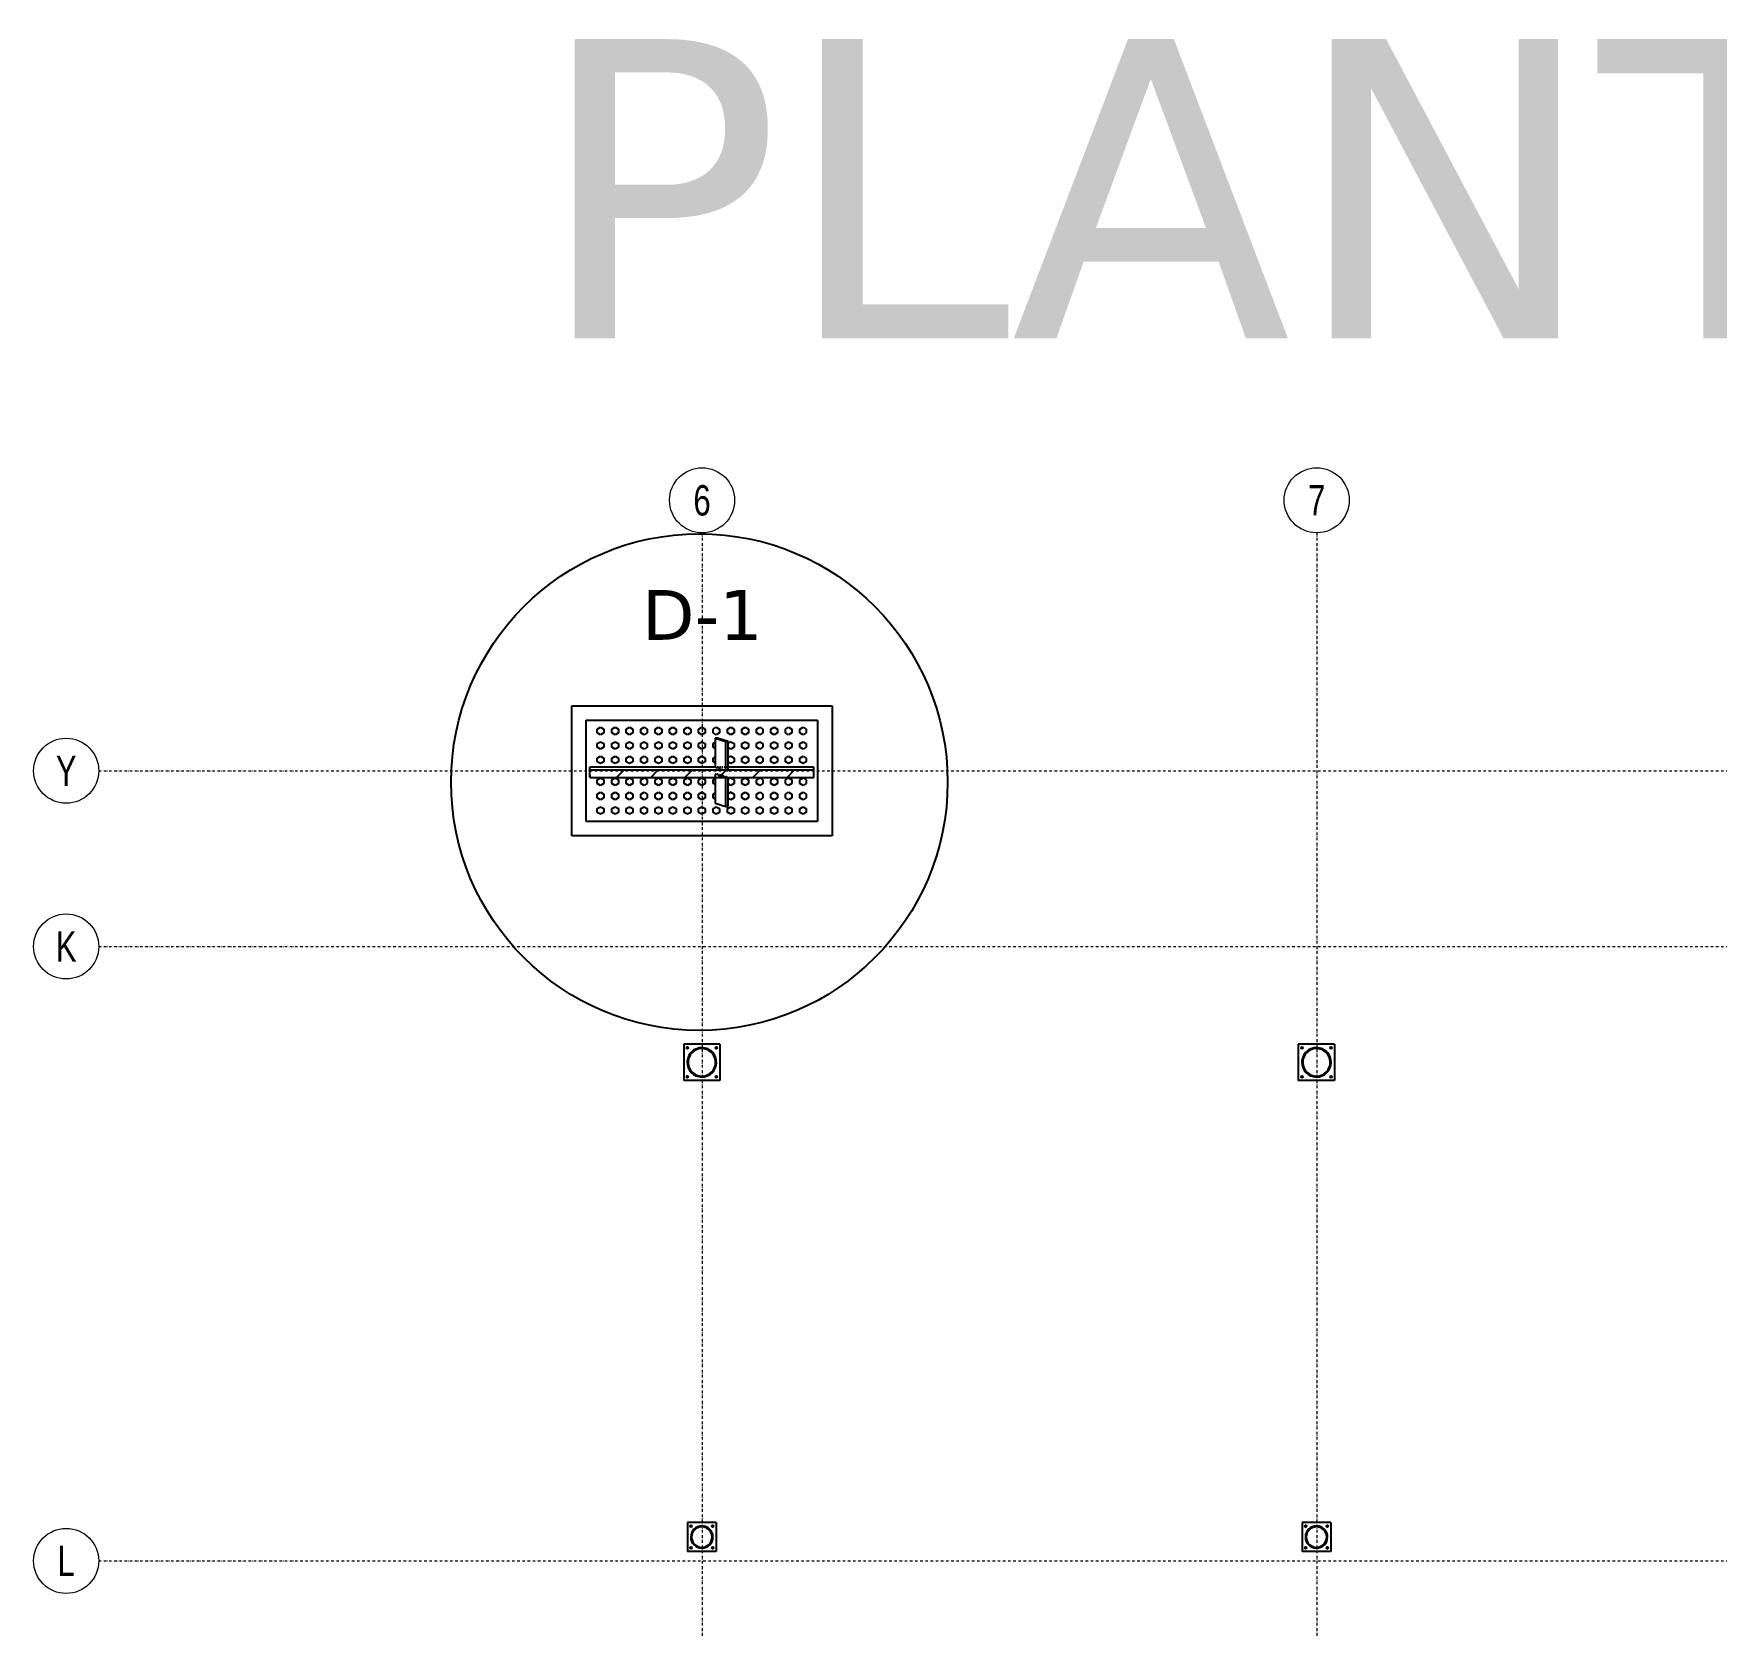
# Model space of a CAD drawing. Header units: millimetres. Extents: x 1541 to 289025, y -12015 to 47026.
# Drawn here: x 30322 to 32009, y -10374 to -8778 of the extents above; entities that cross this region are included whole.
import ezdxf
from ezdxf.enums import TextEntityAlignment as Align

# ---------------------------------------------------------------- set-up
doc = ezdxf.new("R2010")
doc.units = ezdxf.units.MM
doc.header["$LTSCALE"] = 0.1
for name, pattern in [('DASHDOTX2', [50.8, 25.4, -12.7, 0, -12.7]), ('DXK_LINE_DOT2', [3.9198, 1.9599, -1.9599]), ('Grid Line', [3.33375, 1.905, -0.47625, 0.47625, -0.47625])]:
    doc.linetypes.add(name, pattern=pattern)
doc.layers.get('0').update_dxf_attribs({"color": 255})
doc.layers.add('E_EJES', color=8, linetype='Continuous', lineweight=9)
doc.layers.add('E_EJES-1', color=8, linetype='Grid Line', lineweight=9)
doc.layers.add('ROTÚLOS', color=6, linetype='Continuous')
doc.layers.add('TEXTO GENRAL', color=3, linetype='Continuous')
doc.styles.add('Swis721 LtCn BT_1', font='swisscl.ttf', dxfattribs={"height": 0.42})
doc.styles.add('TEXTO GENERAL', font='verdana.ttf', dxfattribs={"height": 0.9})

# ---------------------------------------------------------------- blocks, each defined once
blk = doc.blocks.new('Grid - CNI_NOMBRE EJES-372759-_26_00m_LOC COLUMNAS Y MUROS PISO 7')
at = {"layer": 'E_EJES'}
blk.add_circle((0, 0), 0.003, dxfattribs=at)

msp = doc.modelspace()

# ---------------------------------------------------------------- hatches: boundary and pattern name
at = {"linetype": 'Continuous'}
h = msp.add_hatch(dxfattribs=at)
h.set_pattern_fill('', scale=7.611392, style=0, pattern_type=0)
h.set_pattern_definition([(45, (30879.836, -9516.22), (-17.088, 17.088), [])])
h.paths.add_polyline_path([(31104.6, -9516.2), (30879.8, -9516.2), (30879.8, -9518.3), (30880.3, -9523.5), (31104.6, -9523.5)])
h = msp.add_hatch(color=96, dxfattribs=at)
h.paths.add_polyline_path([(31006.9, -9809.1), (31006.7, -9806.5), (31006, -9804), (31004.9, -9801.7), (31003.5, -9799.6), (31001.7, -9797.8), (30999.6, -9796.3), (30997.2, -9795.2), (30994.7, -9794.6), (30992.2, -9794.3), (30989.6, -9794.6), (30987.2, -9795.2), (30984.8, -9796.3), (30982.7, -9797.8), (30980.9, -9799.6), (30979.5, -9801.7), (30978.4, -9804), (30977.7, -9806.5), (30977.5, -9809.1), (30977.7, -9811.6), (30978.4, -9814.1), (30979.5, -9816.4), (30980.9, -9818.5), (30982.7, -9820.3), (30984.8, -9821.8), (30987.2, -9822.9), (30989.6, -9823.5), (30992.2, -9823.8), (30994.7, -9823.5), (30997.2, -9822.9), (30999.6, -9821.8), (31001.7, -9820.3), (31003.5, -9818.5), (31004.9, -9816.4), (31006, -9814.1), (31006.7, -9811.6)])
h.paths.add_polyline_path([(31005.2, -9813.8), (31004.2, -9816), (31002.8, -9818), (31001.1, -9819.7), (30999.1, -9821), (30996.9, -9822.1), (30994.6, -9822.7), (30992.2, -9822.9), (30989.8, -9822.7), (30987.5, -9822.1), (30985.3, -9821), (30983.3, -9819.7), (30981.6, -9818), (30980.2, -9816), (30979.2, -9813.8), (30978.6, -9811.5), (30978.3, -9809.1), (30978.6, -9806.7), (30979.2, -9804.3), (30980.2, -9802.1), (30981.6, -9800.2), (30983.3, -9798.5), (30985.3, -9797.1), (30987.5, -9796), (30989.8, -9795.4), (30992.2, -9795.2), (30994.6, -9795.4), (30996.9, -9796), (30999.1, -9797.1), (31001.1, -9798.5), (31002.8, -9800.2), (31004.2, -9802.1), (31005.2, -9804.3), (31005.8, -9806.7), (31006, -9809.1), (31005.8, -9811.5)])
h = msp.add_hatch(color=96, dxfattribs=at)
h.paths.add_polyline_path([(31623.1, -9809.1), (31622.8, -9806.5), (31622.2, -9804), (31621.1, -9801.7), (31619.6, -9799.6), (31617.8, -9797.8), (31615.7, -9796.3), (31613.4, -9795.2), (31610.9, -9794.6), (31608.4, -9794.3), (31605.8, -9794.6), (31603.3, -9795.2), (31601, -9796.3), (31598.9, -9797.8), (31597.1, -9799.6), (31595.6, -9801.7), (31594.5, -9804), (31593.9, -9806.5), (31593.6, -9809.1), (31593.9, -9811.6), (31594.5, -9814.1), (31595.6, -9816.4), (31597.1, -9818.5), (31598.9, -9820.3), (31601, -9821.8), (31603.3, -9822.9), (31605.8, -9823.5), (31608.4, -9823.8), (31610.9, -9823.5), (31613.4, -9822.9), (31615.7, -9821.8), (31617.8, -9820.3), (31619.6, -9818.5), (31621.1, -9816.4), (31622.2, -9814.1), (31622.8, -9811.6)])
h.paths.add_polyline_path([(31621.4, -9813.8), (31620.3, -9816), (31619, -9818), (31617.3, -9819.7), (31615.3, -9821), (31613.1, -9822.1), (31610.8, -9822.7), (31608.4, -9822.9), (31606, -9822.7), (31603.6, -9822.1), (31601.4, -9821), (31599.5, -9819.7), (31597.7, -9818), (31596.4, -9816), (31595.3, -9813.8), (31594.7, -9811.5), (31594.5, -9809.1), (31594.7, -9806.7), (31595.3, -9804.3), (31596.4, -9802.1), (31597.7, -9800.2), (31599.5, -9798.5), (31601.4, -9797.1), (31603.6, -9796), (31606, -9795.4), (31608.4, -9795.2), (31610.8, -9795.4), (31613.1, -9796), (31615.3, -9797.1), (31617.3, -9798.5), (31619, -9800.2), (31620.3, -9802.1), (31621.4, -9804.3), (31622, -9806.7), (31622.2, -9809.1), (31622, -9811.5)])
h = msp.add_hatch(color=96, dxfattribs=at)
h.paths.add_polyline_path([(31003.2, -10285.1), (31003, -10282.9), (31002.4, -10280.9), (31001.4, -10279), (31000, -10277.3), (30998.3, -10275.9), (30996.4, -10274.9), (30994.4, -10274.3), (30992.2, -10274), (30990, -10274.3), (30988, -10274.9), (30986.1, -10275.9), (30984.4, -10277.3), (30983, -10279), (30982, -10280.9), (30981.4, -10282.9), (30981.1, -10285.1), (30981.4, -10287.3), (30982, -10289.3), (30983, -10291.2), (30984.4, -10292.9), (30986.1, -10294.3), (30988, -10295.3), (30990, -10295.9), (30992.2, -10296.2), (30994.4, -10295.9), (30996.4, -10295.3), (30998.3, -10294.3), (31000, -10292.9), (31001.4, -10291.2), (31002.4, -10289.3), (31003, -10287.3)])
h.paths.add_polyline_path([(31001.7, -10289.1), (31000.8, -10290.8), (30999.5, -10292.4), (30997.9, -10293.7), (30996.1, -10294.6), (30994.2, -10295.2), (30992.2, -10295.4), (30990.2, -10295.2), (30988.2, -10294.6), (30986.5, -10293.7), (30984.9, -10292.4), (30983.6, -10290.8), (30982.7, -10289.1), (30982.1, -10287.1), (30981.9, -10285.1), (30982.1, -10283.1), (30982.7, -10281.1), (30983.6, -10279.4), (30984.9, -10277.8), (30986.5, -10276.5), (30988.2, -10275.6), (30990.2, -10275), (30992.2, -10274.8), (30994.2, -10275), (30996.1, -10275.6), (30997.9, -10276.5), (30999.5, -10277.8), (31000.8, -10279.4), (31001.7, -10281.1), (31002.3, -10283.1), (31002.5, -10285.1), (31002.3, -10287.1)])
h = msp.add_hatch(color=96, dxfattribs=at)
h.paths.add_polyline_path([(31619.4, -10285.1), (31619.2, -10282.9), (31618.6, -10280.9), (31617.5, -10279), (31616.2, -10277.3), (31614.5, -10275.9), (31612.6, -10274.9), (31610.5, -10274.3), (31608.4, -10274), (31606.2, -10274.3), (31604.1, -10274.9), (31602.2, -10275.9), (31600.5, -10277.3), (31599.2, -10279), (31598.1, -10280.9), (31597.5, -10282.9), (31597.3, -10285.1), (31597.5, -10287.3), (31598.1, -10289.3), (31599.2, -10291.2), (31600.5, -10292.9), (31602.2, -10294.3), (31604.1, -10295.3), (31606.2, -10295.9), (31608.4, -10296.2), (31610.5, -10295.9), (31612.6, -10295.3), (31614.5, -10294.3), (31616.2, -10292.9), (31617.5, -10291.2), (31618.6, -10289.3), (31619.2, -10287.3)])
h.paths.add_polyline_path([(31617.9, -10289.1), (31616.9, -10290.8), (31615.7, -10292.4), (31614.1, -10293.7), (31612.3, -10294.6), (31610.4, -10295.2), (31608.4, -10295.4), (31606.3, -10295.2), (31604.4, -10294.6), (31602.6, -10293.7), (31601.1, -10292.4), (31599.8, -10290.8), (31598.8, -10289.1), (31598.2, -10287.1), (31598, -10285.1), (31598.2, -10283.1), (31598.8, -10281.1), (31599.8, -10279.4), (31601.1, -10277.8), (31602.6, -10276.5), (31604.4, -10275.6), (31606.3, -10275), (31608.4, -10274.8), (31610.4, -10275), (31612.3, -10275.6), (31614.1, -10276.5), (31615.7, -10277.8), (31616.9, -10279.4), (31617.9, -10281.1), (31618.5, -10283.1), (31618.7, -10285.1), (31618.5, -10287.1)])

# ---------------------------------------------------------------- linework, layer by layer
at = {"color": 2, "linetype": 'Continuous'}
for p, q in [((30861.7, -9582), (30861.7, -9451.5)), ((30861.7, -9451.5), (31122.7, -9451.5)), ((31122.7, -9451.5), (31122.7, -9582)), ((30876.2, -9567.5), (30876.2, -9466)), ((30876.2, -9466), (31108.2, -9466)), ((31108.2, -9466), (31108.2, -9567.5)), ((31005.6, -9484.1), (31005.5, -9513.1)), ((31007.8, -9484.1), (31005.6, -9484.1)), ((31005.6, -9484.1), (31016.3, -9487.3)), ((31018.7, -9487.3), (31007.8, -9484.1)), ((31016.3, -9516.4), (31016.3, -9487.3)), ((31016.3, -9487.3), (31018.7, -9487.3)), ((31018.7, -9516.4), (31018.7, -9487.3)), ((30879.8, -9516.2), (30879.8, -9513.1)), ((31005.5, -9513.1), (30879.8, -9513.1)), ((31104.6, -9513.1), (31018.7, -9513.1)), ((31104.6, -9516.2), (31104.6, -9513.1)), ((30879.8, -9518.3), (30879.8, -9516.2)), ((31104.6, -9516.2), (30879.8, -9516.2)), ((30879.8, -9523.5), (30879.8, -9518.3)), ((30880.3, -9523.5), (30879.8, -9518.3)), ((30880.3, -9523.5), (30879.8, -9523.5)), ((30880.3, -9523.5), (31104.6, -9523.5)), ((31005.6, -9523.5), (31005.5, -9549.3)), ((31005.6, -9520.2), (31005.6, -9523.5)), ((31016.3, -9516.4), (31018.7, -9516.4)), ((31016.3, -9552.5), (31016.3, -9523.4)), ((31016.3, -9523.4), (31018.7, -9523.5)), ((31018.7, -9552.6), (31018.7, -9523.5)), ((31104.6, -9523.5), (31104.6, -9516.2)), ((31005.5, -9549.3), (31016.3, -9552.5)), ((31016.3, -9552.5), (31018.7, -9552.6)), ((31122.7, -9582), (30861.7, -9582)), ((31108.2, -9567.5), (30876.2, -9567.5)), ((31010.3, -9790.9), (30974.1, -9790.9)), ((30974.1, -9790.9), (30974.1, -9827.2)), ((31010.3, -9790.9), (31010.3, -9827.2)), ((31626.5, -9790.9), (31590.2, -9790.9)), ((31590.2, -9790.9), (31590.2, -9827.2)), ((31626.5, -9790.9), (31626.5, -9827.2)), ((31010.3, -9827.2), (30974.1, -9827.2)), ((31626.5, -9827.2), (31590.2, -9827.2)), ((31006.7, -10270.6), (30977.7, -10270.6)), ((30977.7, -10270.6), (30977.7, -10299.6)), ((31006.7, -10270.6), (31006.7, -10299.6)), ((31622.9, -10270.6), (31593.9, -10270.6)), ((31593.9, -10270.6), (31593.9, -10299.6)), ((31622.9, -10270.6), (31622.9, -10299.6)), ((31006.7, -10299.6), (30977.7, -10299.6)), ((31622.9, -10299.6), (31593.9, -10299.6))]:
    msp.add_line(p, q, dxfattribs=at)
at = {"color": 7, "linetype": 'Continuous'}
for p, q in [((30887.4, -9475), (30890.7, -9473.1)), ((30887.4, -9478.7), (30887.4, -9475)), ((30890.7, -9480.6), (30887.4, -9478.7)), ((30890.7, -9473.1), (30894, -9475)), ((30894, -9478.7), (30890.7, -9480.6)), ((30894, -9475), (30894, -9478.7)), ((30901.9, -9475), (30905.2, -9473.1)), ((30901.9, -9478.7), (30901.9, -9475)), ((30905.2, -9480.6), (30901.9, -9478.7)), ((30905.2, -9473.1), (30908.5, -9475)), ((30908.5, -9478.7), (30905.2, -9480.6)), ((30908.5, -9475), (30908.5, -9478.7)), ((30916.4, -9475), (30919.7, -9473.1)), ((30916.4, -9478.7), (30916.4, -9475)), ((30919.7, -9480.6), (30916.4, -9478.7)), ((30919.7, -9473.1), (30923, -9475)), ((30923, -9478.7), (30919.7, -9480.6)), ((30923, -9475), (30923, -9478.7)), ((30930.9, -9475), (30934.2, -9473.1)), ((30930.9, -9478.7), (30930.9, -9475)), ((30934.2, -9480.6), (30930.9, -9478.7)), ((30934.2, -9473.1), (30937.5, -9475)), ((30937.5, -9478.7), (30934.2, -9480.6)), ((30937.5, -9475), (30937.5, -9478.7)), ((30945.4, -9475), (30948.7, -9473.1)), ((30945.4, -9478.7), (30945.4, -9475)), ((30948.7, -9480.6), (30945.4, -9478.7)), ((30948.7, -9473.1), (30952, -9475)), ((30952, -9478.7), (30948.7, -9480.6)), ((30952, -9475), (30952, -9478.7)), ((30959.9, -9475), (30963.2, -9473.1)), ((30959.9, -9478.7), (30959.9, -9475)), ((30963.2, -9480.6), (30959.9, -9478.7)), ((30963.2, -9473.1), (30966.5, -9475)), ((30966.5, -9478.7), (30963.2, -9480.6)), ((30966.5, -9475), (30966.5, -9478.7)), ((30974.4, -9475), (30977.7, -9473.1)), ((30974.4, -9478.7), (30974.4, -9475)), ((30977.7, -9480.6), (30974.4, -9478.7)), ((30977.7, -9473.1), (30981, -9475)), ((30981, -9478.7), (30977.7, -9480.6)), ((30981, -9475), (30981, -9478.7)), ((30988.9, -9475), (30992.2, -9473.1)), ((30988.9, -9478.7), (30988.9, -9475)), ((30992.2, -9480.6), (30988.9, -9478.7)), ((30992.2, -9473.1), (30995.5, -9475)), ((30995.5, -9478.7), (30992.2, -9480.6)), ((30995.5, -9475), (30995.5, -9478.7)), ((31003.4, -9475), (31006.7, -9473.1)), ((31003.4, -9478.7), (31003.4, -9475)), ((31006.7, -9480.6), (31003.4, -9478.7)), ((31006.7, -9473.1), (31010, -9475)), ((31010, -9478.7), (31006.7, -9480.6)), ((31010, -9475), (31010, -9478.7)), ((31017.9, -9475), (31021.2, -9473.1)), ((31017.9, -9478.7), (31017.9, -9475)), ((31021.2, -9480.6), (31017.9, -9478.7)), ((31021.2, -9473.1), (31024.5, -9475)), ((31024.5, -9478.7), (31021.2, -9480.6)), ((31024.5, -9475), (31024.5, -9478.7)), ((31032.4, -9475), (31035.7, -9473.1)), ((31032.4, -9478.7), (31032.4, -9475)), ((31035.7, -9480.6), (31032.4, -9478.7)), ((31035.7, -9473.1), (31039, -9475)), ((31039, -9478.7), (31035.7, -9480.6)), ((31039, -9475), (31039, -9478.7)), ((31046.9, -9475), (31050.2, -9473.1)), ((31046.9, -9478.7), (31046.9, -9475)), ((31050.2, -9480.6), (31046.9, -9478.7)), ((31050.2, -9473.1), (31053.4, -9475)), ((31053.4, -9478.7), (31050.2, -9480.6)), ((31053.4, -9475), (31053.4, -9478.7)), ((31061.4, -9475), (31064.7, -9473.1)), ((31061.4, -9478.7), (31061.4, -9475)), ((31064.7, -9480.6), (31061.4, -9478.7)), ((31064.7, -9473.1), (31067.9, -9475)), ((31067.9, -9478.7), (31064.7, -9480.6)), ((31067.9, -9475), (31067.9, -9478.7)), ((31075.9, -9475), (31079.2, -9473.1)), ((31075.9, -9478.7), (31075.9, -9475)), ((31079.2, -9480.6), (31075.9, -9478.7)), ((31079.2, -9473.1), (31082.4, -9475)), ((31082.4, -9478.7), (31079.2, -9480.6)), ((31082.4, -9475), (31082.4, -9478.7)), ((31090.4, -9475), (31093.7, -9473.1)), ((31090.4, -9478.7), (31090.4, -9475)), ((31093.7, -9480.6), (31090.4, -9478.7)), ((31093.7, -9473.1), (31096.9, -9475)), ((31096.9, -9478.7), (31093.7, -9480.6)), ((31096.9, -9475), (31096.9, -9478.7)), ((30887.4, -9489.5), (30890.7, -9487.6)), ((30887.4, -9493.2), (30887.4, -9489.5)), ((30890.7, -9495.1), (30887.4, -9493.2)), ((30890.7, -9487.6), (30894, -9489.5)), ((30894, -9493.2), (30890.7, -9495.1)), ((30894, -9489.5), (30894, -9493.2)), ((30901.9, -9489.5), (30905.2, -9487.6)), ((30901.9, -9493.2), (30901.9, -9489.5)), ((30905.2, -9495.1), (30901.9, -9493.2)), ((30905.2, -9487.6), (30908.5, -9489.5)), ((30908.5, -9493.2), (30905.2, -9495.1)), ((30908.5, -9489.5), (30908.5, -9493.2)), ((30916.4, -9489.5), (30919.7, -9487.6)), ((30916.4, -9493.2), (30916.4, -9489.5)), ((30919.7, -9495.1), (30916.4, -9493.2)), ((30919.7, -9487.6), (30923, -9489.5)), ((30923, -9493.2), (30919.7, -9495.1)), ((30923, -9489.5), (30923, -9493.2)), ((30930.9, -9489.5), (30934.2, -9487.6)), ((30930.9, -9493.2), (30930.9, -9489.5)), ((30934.2, -9495.1), (30930.9, -9493.2)), ((30934.2, -9487.6), (30937.5, -9489.5)), ((30937.5, -9493.2), (30934.2, -9495.1)), ((30937.5, -9489.5), (30937.5, -9493.2)), ((30945.4, -9489.5), (30948.7, -9487.6)), ((30945.4, -9493.2), (30945.4, -9489.5)), ((30948.7, -9495.1), (30945.4, -9493.2)), ((30948.7, -9487.6), (30952, -9489.5)), ((30952, -9493.2), (30948.7, -9495.1)), ((30952, -9489.5), (30952, -9493.2)), ((30959.9, -9489.5), (30963.2, -9487.6)), ((30959.9, -9493.2), (30959.9, -9489.5)), ((30963.2, -9495.1), (30959.9, -9493.2)), ((30963.2, -9487.6), (30966.5, -9489.5)), ((30966.5, -9493.2), (30963.2, -9495.1)), ((30966.5, -9489.5), (30966.5, -9493.2)), ((30974.4, -9489.5), (30977.7, -9487.6)), ((30974.4, -9493.2), (30974.4, -9489.5)), ((30977.7, -9495.1), (30974.4, -9493.2)), ((30977.7, -9487.6), (30981, -9489.5)), ((30981, -9493.2), (30977.7, -9495.1)), ((30981, -9489.5), (30981, -9493.2)), ((30988.9, -9489.5), (30992.2, -9487.6)), ((30988.9, -9493.2), (30988.9, -9489.5)), ((30992.2, -9495.1), (30988.9, -9493.2)), ((30992.2, -9487.6), (30995.5, -9489.5)), ((30995.5, -9493.2), (30992.2, -9495.1)), ((30995.5, -9489.5), (30995.5, -9493.2)), ((31003.4, -9489.5), (31006.2, -9487.9)), ((31003.4, -9493.2), (31003.4, -9489.5)), ((31006.2, -9494.8), (31003.4, -9493.2)), ((31021.2, -9487.6), (31018.7, -9489)), ((31021.2, -9495.1), (31018.7, -9493.7)), ((31021.2, -9487.6), (31024.5, -9489.5)), ((31024.5, -9493.2), (31021.2, -9495.1)), ((31024.5, -9489.5), (31024.5, -9493.2)), ((31032.4, -9489.5), (31035.7, -9487.6)), ((31032.4, -9493.2), (31032.4, -9489.5)), ((31035.7, -9495.1), (31032.4, -9493.2)), ((31035.7, -9487.6), (31039, -9489.5)), ((31039, -9493.2), (31035.7, -9495.1)), ((31039, -9489.5), (31039, -9493.2)), ((31046.9, -9489.5), (31050.2, -9487.6)), ((31046.9, -9493.2), (31046.9, -9489.5)), ((31050.2, -9495.1), (31046.9, -9493.2)), ((31050.2, -9487.6), (31053.4, -9489.5)), ((31053.4, -9493.2), (31050.2, -9495.1)), ((31053.4, -9489.5), (31053.4, -9493.2)), ((31061.4, -9489.5), (31064.7, -9487.6)), ((31061.4, -9493.2), (31061.4, -9489.5)), ((31064.7, -9495.1), (31061.4, -9493.2)), ((31064.7, -9487.6), (31067.9, -9489.5)), ((31067.9, -9493.2), (31064.7, -9495.1)), ((31067.9, -9489.5), (31067.9, -9493.2)), ((31075.9, -9489.5), (31079.2, -9487.6)), ((31075.9, -9493.2), (31075.9, -9489.5)), ((31079.2, -9495.1), (31075.9, -9493.2)), ((31079.2, -9487.6), (31082.4, -9489.5)), ((31082.4, -9493.2), (31079.2, -9495.1)), ((31082.4, -9489.5), (31082.4, -9493.2)), ((31090.4, -9489.5), (31093.7, -9487.6)), ((31090.4, -9493.2), (31090.4, -9489.5)), ((31093.7, -9495.1), (31090.4, -9493.2)), ((31093.7, -9487.6), (31096.9, -9489.5)), ((31096.9, -9493.2), (31093.7, -9495.1)), ((31096.9, -9489.5), (31096.9, -9493.2)), ((30887.4, -9504), (30890.7, -9502.1)), ((30887.4, -9507.7), (30887.4, -9504)), ((30890.7, -9509.6), (30887.4, -9507.7)), ((30890.7, -9502.1), (30894, -9504)), ((30894, -9507.7), (30890.7, -9509.6)), ((30894, -9504), (30894, -9507.7)), ((30901.9, -9504), (30905.2, -9502.1)), ((30901.9, -9507.7), (30901.9, -9504)), ((30905.2, -9509.6), (30901.9, -9507.7)), ((30905.2, -9502.1), (30908.5, -9504)), ((30908.5, -9507.7), (30905.2, -9509.6)), ((30908.5, -9504), (30908.5, -9507.7)), ((30916.4, -9504), (30919.7, -9502.1)), ((30916.4, -9507.7), (30916.4, -9504)), ((30919.7, -9509.6), (30916.4, -9507.7)), ((30919.7, -9502.1), (30923, -9504)), ((30923, -9507.7), (30919.7, -9509.6)), ((30923, -9504), (30923, -9507.7)), ((30930.9, -9504), (30934.2, -9502.1)), ((30930.9, -9507.7), (30930.9, -9504)), ((30934.2, -9509.6), (30930.9, -9507.7)), ((30934.2, -9502.1), (30937.5, -9504)), ((30937.5, -9507.7), (30934.2, -9509.6)), ((30937.5, -9504), (30937.5, -9507.7)), ((30945.4, -9504), (30948.7, -9502.1)), ((30945.4, -9507.7), (30945.4, -9504)), ((30948.7, -9509.6), (30945.4, -9507.7)), ((30948.7, -9502.1), (30952, -9504)), ((30952, -9507.7), (30948.7, -9509.6)), ((30952, -9504), (30952, -9507.7)), ((30959.9, -9504), (30963.2, -9502.1)), ((30959.9, -9507.7), (30959.9, -9504)), ((30963.2, -9509.6), (30959.9, -9507.7)), ((30963.2, -9502.1), (30966.5, -9504)), ((30966.5, -9507.7), (30963.2, -9509.6)), ((30966.5, -9504), (30966.5, -9507.7)), ((30974.4, -9504), (30977.7, -9502.1)), ((30974.4, -9507.7), (30974.4, -9504)), ((30977.7, -9509.6), (30974.4, -9507.7)), ((30977.7, -9502.1), (30981, -9504)), ((30981, -9507.7), (30977.7, -9509.6)), ((30981, -9504), (30981, -9507.7)), ((30988.9, -9504), (30992.2, -9502.1)), ((30988.9, -9507.7), (30988.9, -9504)), ((30992.2, -9509.6), (30988.9, -9507.7)), ((30992.2, -9502.1), (30995.5, -9504)), ((30995.5, -9507.7), (30992.2, -9509.6)), ((30995.5, -9504), (30995.5, -9507.7)), ((31003.4, -9504), (31006.2, -9502.4)), ((31003.4, -9507.7), (31003.4, -9504)), ((31006.2, -9509.3), (31003.4, -9507.7)), ((31021.2, -9502.1), (31018.7, -9503.5)), ((31021.2, -9509.6), (31018.7, -9508.2)), ((31021.2, -9502.1), (31024.5, -9504)), ((31024.5, -9507.7), (31021.2, -9509.6)), ((31024.5, -9504), (31024.5, -9507.7)), ((31032.4, -9504), (31035.7, -9502.1)), ((31032.4, -9507.7), (31032.4, -9504)), ((31035.7, -9509.6), (31032.4, -9507.7)), ((31035.7, -9502.1), (31039, -9504)), ((31039, -9507.7), (31035.7, -9509.6)), ((31039, -9504), (31039, -9507.7)), ((31046.9, -9504), (31050.2, -9502.1)), ((31046.9, -9507.7), (31046.9, -9504)), ((31050.2, -9509.6), (31046.9, -9507.7)), ((31050.2, -9502.1), (31053.4, -9504)), ((31053.4, -9507.7), (31050.2, -9509.6)), ((31053.4, -9504), (31053.4, -9507.7)), ((31061.4, -9504), (31064.7, -9502.1)), ((31061.4, -9507.7), (31061.4, -9504)), ((31064.7, -9509.6), (31061.4, -9507.7)), ((31064.7, -9502.1), (31067.9, -9504)), ((31067.9, -9507.7), (31064.7, -9509.6)), ((31067.9, -9504), (31067.9, -9507.7)), ((31075.9, -9504), (31079.2, -9502.1)), ((31075.9, -9507.7), (31075.9, -9504)), ((31079.2, -9509.6), (31075.9, -9507.7)), ((31079.2, -9502.1), (31082.4, -9504)), ((31082.4, -9507.7), (31079.2, -9509.6)), ((31082.4, -9504), (31082.4, -9507.7)), ((31090.4, -9504), (31093.7, -9502.1)), ((31090.4, -9507.7), (31090.4, -9504)), ((31093.7, -9509.6), (31090.4, -9507.7)), ((31093.7, -9502.1), (31096.9, -9504)), ((31096.9, -9507.7), (31093.7, -9509.6)), ((31096.9, -9504), (31096.9, -9507.7)), ((30887.4, -9525.7), (30890.7, -9523.8)), ((30887.4, -9529.5), (30887.4, -9525.7)), ((30890.7, -9531.4), (30887.4, -9529.5)), ((30890.7, -9523.8), (30894, -9525.7)), ((30894, -9529.5), (30890.7, -9531.4)), ((30894, -9525.7), (30894, -9529.5)), ((30901.9, -9525.7), (30905.2, -9523.8)), ((30901.9, -9529.5), (30901.9, -9525.7)), ((30905.2, -9531.4), (30901.9, -9529.5)), ((30905.2, -9523.8), (30908.5, -9525.7)), ((30908.5, -9529.5), (30905.2, -9531.4)), ((30908.5, -9525.7), (30908.5, -9529.5)), ((30916.4, -9525.7), (30919.7, -9523.8)), ((30916.4, -9529.5), (30916.4, -9525.7)), ((30919.7, -9531.4), (30916.4, -9529.5)), ((30919.7, -9523.8), (30923, -9525.7)), ((30923, -9529.5), (30919.7, -9531.4)), ((30923, -9525.7), (30923, -9529.5)), ((30930.9, -9525.7), (30934.2, -9523.8)), ((30930.9, -9529.5), (30930.9, -9525.7)), ((30934.2, -9531.4), (30930.9, -9529.5)), ((30934.2, -9523.8), (30937.5, -9525.7)), ((30937.5, -9529.5), (30934.2, -9531.4)), ((30937.5, -9525.7), (30937.5, -9529.5)), ((30945.4, -9525.7), (30948.7, -9523.8)), ((30945.4, -9529.5), (30945.4, -9525.7)), ((30948.7, -9531.4), (30945.4, -9529.5)), ((30948.7, -9523.8), (30952, -9525.7)), ((30952, -9529.5), (30948.7, -9531.4)), ((30952, -9525.7), (30952, -9529.5)), ((30959.9, -9525.7), (30963.2, -9523.8)), ((30959.9, -9529.5), (30959.9, -9525.7)), ((30963.2, -9531.4), (30959.9, -9529.5)), ((30963.2, -9523.8), (30966.5, -9525.7)), ((30966.5, -9529.5), (30963.2, -9531.4)), ((30966.5, -9525.7), (30966.5, -9529.5)), ((30974.4, -9525.7), (30977.7, -9523.8)), ((30974.4, -9529.5), (30974.4, -9525.7)), ((30977.7, -9531.4), (30974.4, -9529.5)), ((30977.7, -9523.8), (30981, -9525.7)), ((30981, -9529.5), (30977.7, -9531.4)), ((30981, -9525.7), (30981, -9529.5)), ((30988.9, -9525.7), (30992.2, -9523.8)), ((30988.9, -9529.5), (30988.9, -9525.7)), ((30992.2, -9531.4), (30988.9, -9529.5)), ((30992.2, -9523.8), (30995.5, -9525.7)), ((30995.5, -9529.5), (30992.2, -9531.4)), ((30995.5, -9525.7), (30995.5, -9529.5)), ((31003.4, -9525.7), (31006.2, -9524.1)), ((31003.4, -9529.5), (31003.4, -9525.7)), ((31006.2, -9531), (31003.4, -9529.5)), ((31021.2, -9523.8), (31018.7, -9525.3)), ((31021.2, -9531.4), (31018.7, -9529.9)), ((31021.2, -9523.8), (31024.5, -9525.7)), ((31024.5, -9529.5), (31021.2, -9531.4)), ((31024.5, -9525.7), (31024.5, -9529.5)), ((31032.4, -9525.7), (31035.7, -9523.8)), ((31032.4, -9529.5), (31032.4, -9525.7)), ((31035.7, -9531.4), (31032.4, -9529.5)), ((31035.7, -9523.8), (31039, -9525.7)), ((31039, -9529.5), (31035.7, -9531.4)), ((31039, -9525.7), (31039, -9529.5)), ((31046.9, -9525.7), (31050.2, -9523.8)), ((31046.9, -9529.5), (31046.9, -9525.7)), ((31050.2, -9531.4), (31046.9, -9529.5)), ((31050.2, -9523.8), (31053.4, -9525.7)), ((31053.4, -9529.5), (31050.2, -9531.4)), ((31053.4, -9525.7), (31053.4, -9529.5)), ((31061.4, -9525.7), (31064.7, -9523.8)), ((31061.4, -9529.5), (31061.4, -9525.7)), ((31064.7, -9531.4), (31061.4, -9529.5)), ((31064.7, -9523.8), (31067.9, -9525.7)), ((31067.9, -9529.5), (31064.7, -9531.4)), ((31067.9, -9525.7), (31067.9, -9529.5)), ((31075.9, -9525.7), (31079.2, -9523.8)), ((31075.9, -9529.5), (31075.9, -9525.7)), ((31079.2, -9531.4), (31075.9, -9529.5)), ((31079.2, -9523.8), (31082.4, -9525.7)), ((31082.4, -9529.5), (31079.2, -9531.4)), ((31082.4, -9525.7), (31082.4, -9529.5)), ((31090.4, -9525.7), (31093.7, -9523.8)), ((31090.4, -9529.5), (31090.4, -9525.7)), ((31093.7, -9531.4), (31090.4, -9529.5)), ((31093.7, -9523.8), (31096.9, -9525.7)), ((31096.9, -9529.5), (31093.7, -9531.4)), ((31096.9, -9525.7), (31096.9, -9529.5)), ((30887.4, -9540.2), (30890.7, -9538.3)), ((30887.4, -9544), (30887.4, -9540.2)), ((30890.7, -9545.9), (30887.4, -9544)), ((30890.7, -9538.3), (30894, -9540.2)), ((30894, -9544), (30890.7, -9545.9)), ((30894, -9540.2), (30894, -9544)), ((30901.9, -9540.2), (30905.2, -9538.3)), ((30901.9, -9544), (30901.9, -9540.2)), ((30905.2, -9545.9), (30901.9, -9544)), ((30905.2, -9538.3), (30908.5, -9540.2)), ((30908.5, -9544), (30905.2, -9545.9)), ((30908.5, -9540.2), (30908.5, -9544)), ((30916.4, -9540.2), (30919.7, -9538.3)), ((30916.4, -9544), (30916.4, -9540.2)), ((30919.7, -9545.9), (30916.4, -9544)), ((30919.7, -9538.3), (30923, -9540.2)), ((30923, -9544), (30919.7, -9545.9)), ((30923, -9540.2), (30923, -9544)), ((30930.9, -9540.2), (30934.2, -9538.3)), ((30930.9, -9544), (30930.9, -9540.2)), ((30934.2, -9545.9), (30930.9, -9544)), ((30934.2, -9538.3), (30937.5, -9540.2)), ((30937.5, -9544), (30934.2, -9545.9)), ((30937.5, -9540.2), (30937.5, -9544)), ((30945.4, -9540.2), (30948.7, -9538.3)), ((30945.4, -9544), (30945.4, -9540.2)), ((30948.7, -9545.9), (30945.4, -9544)), ((30948.7, -9538.3), (30952, -9540.2)), ((30952, -9544), (30948.7, -9545.9)), ((30952, -9540.2), (30952, -9544)), ((30959.9, -9540.2), (30963.2, -9538.3)), ((30959.9, -9544), (30959.9, -9540.2)), ((30963.2, -9545.9), (30959.9, -9544)), ((30963.2, -9538.3), (30966.5, -9540.2)), ((30966.5, -9544), (30963.2, -9545.9)), ((30966.5, -9540.2), (30966.5, -9544)), ((30974.4, -9540.2), (30977.7, -9538.3)), ((30974.4, -9544), (30974.4, -9540.2)), ((30977.7, -9545.9), (30974.4, -9544)), ((30977.7, -9538.3), (30981, -9540.2)), ((30981, -9544), (30977.7, -9545.9)), ((30981, -9540.2), (30981, -9544)), ((30988.9, -9540.2), (30992.2, -9538.3)), ((30988.9, -9544), (30988.9, -9540.2)), ((30992.2, -9545.9), (30988.9, -9544)), ((30992.2, -9538.3), (30995.5, -9540.2)), ((30995.5, -9544), (30992.2, -9545.9)), ((30995.5, -9540.2), (30995.5, -9544)), ((31003.4, -9540.2), (31006.2, -9538.6)), ((31003.4, -9544), (31003.4, -9540.2)), ((31006.2, -9545.5), (31003.4, -9544)), ((31021.2, -9538.3), (31018.7, -9539.8)), ((31021.2, -9545.9), (31018.7, -9544.4)), ((31021.2, -9538.3), (31024.5, -9540.2)), ((31024.5, -9544), (31021.2, -9545.9)), ((31024.5, -9540.2), (31024.5, -9544)), ((31032.4, -9540.2), (31035.7, -9538.3)), ((31032.4, -9544), (31032.4, -9540.2)), ((31035.7, -9545.9), (31032.4, -9544)), ((31035.7, -9538.3), (31039, -9540.2)), ((31039, -9544), (31035.7, -9545.9)), ((31039, -9540.2), (31039, -9544)), ((31046.9, -9540.2), (31050.2, -9538.3)), ((31046.9, -9544), (31046.9, -9540.2)), ((31050.2, -9545.9), (31046.9, -9544)), ((31050.2, -9538.3), (31053.4, -9540.2)), ((31053.4, -9544), (31050.2, -9545.9)), ((31053.4, -9540.2), (31053.4, -9544)), ((31061.4, -9540.2), (31064.7, -9538.3)), ((31061.4, -9544), (31061.4, -9540.2)), ((31064.7, -9545.9), (31061.4, -9544)), ((31064.7, -9538.3), (31067.9, -9540.2)), ((31067.9, -9544), (31064.7, -9545.9)), ((31067.9, -9540.2), (31067.9, -9544)), ((31075.9, -9540.2), (31079.2, -9538.3)), ((31075.9, -9544), (31075.9, -9540.2)), ((31079.2, -9545.9), (31075.9, -9544)), ((31079.2, -9538.3), (31082.4, -9540.2)), ((31082.4, -9544), (31079.2, -9545.9)), ((31082.4, -9540.2), (31082.4, -9544)), ((31090.4, -9540.2), (31093.7, -9538.3)), ((31090.4, -9544), (31090.4, -9540.2)), ((31093.7, -9545.9), (31090.4, -9544)), ((31093.7, -9538.3), (31096.9, -9540.2)), ((31096.9, -9544), (31093.7, -9545.9)), ((31096.9, -9540.2), (31096.9, -9544)), ((30887.4, -9554.7), (30890.7, -9552.8)), ((30887.4, -9558.5), (30887.4, -9554.7)), ((30890.7, -9560.3), (30887.4, -9558.5)), ((30890.7, -9552.8), (30894, -9554.7)), ((30894, -9558.5), (30890.7, -9560.3)), ((30894, -9554.7), (30894, -9558.5)), ((30901.9, -9554.7), (30905.2, -9552.8)), ((30901.9, -9558.5), (30901.9, -9554.7)), ((30905.2, -9560.3), (30901.9, -9558.5)), ((30905.2, -9552.8), (30908.5, -9554.7)), ((30908.5, -9558.5), (30905.2, -9560.3)), ((30908.5, -9554.7), (30908.5, -9558.5)), ((30916.4, -9554.7), (30919.7, -9552.8)), ((30916.4, -9558.5), (30916.4, -9554.7)), ((30919.7, -9560.3), (30916.4, -9558.5)), ((30919.7, -9552.8), (30923, -9554.7)), ((30923, -9558.5), (30919.7, -9560.3)), ((30923, -9554.7), (30923, -9558.5)), ((30930.9, -9554.7), (30934.2, -9552.8)), ((30930.9, -9558.5), (30930.9, -9554.7)), ((30934.2, -9560.3), (30930.9, -9558.5)), ((30934.2, -9552.8), (30937.5, -9554.7)), ((30937.5, -9558.5), (30934.2, -9560.3)), ((30937.5, -9554.7), (30937.5, -9558.5)), ((30945.4, -9554.7), (30948.7, -9552.8)), ((30945.4, -9558.5), (30945.4, -9554.7)), ((30948.7, -9560.3), (30945.4, -9558.5)), ((30948.7, -9552.8), (30952, -9554.7)), ((30952, -9558.5), (30948.7, -9560.3)), ((30952, -9554.7), (30952, -9558.5)), ((30959.9, -9554.7), (30963.2, -9552.8)), ((30959.9, -9558.5), (30959.9, -9554.7)), ((30963.2, -9560.3), (30959.9, -9558.5)), ((30963.2, -9552.8), (30966.5, -9554.7)), ((30966.5, -9558.5), (30963.2, -9560.3)), ((30966.5, -9554.7), (30966.5, -9558.5)), ((30974.4, -9554.7), (30977.7, -9552.8)), ((30974.4, -9558.5), (30974.4, -9554.7)), ((30977.7, -9560.3), (30974.4, -9558.5)), ((30977.7, -9552.8), (30981, -9554.7)), ((30981, -9558.5), (30977.7, -9560.3)), ((30981, -9554.7), (30981, -9558.5)), ((30988.9, -9554.7), (30992.2, -9552.8)), ((30988.9, -9558.5), (30988.9, -9554.7)), ((30992.2, -9560.3), (30988.9, -9558.5)), ((30992.2, -9552.8), (30995.5, -9554.7)), ((30995.5, -9558.5), (30992.2, -9560.3)), ((30995.5, -9554.7), (30995.5, -9558.5)), ((31003.4, -9554.7), (31006.7, -9552.8)), ((31003.4, -9558.5), (31003.4, -9554.7)), ((31006.7, -9560.3), (31003.4, -9558.5)), ((31006.7, -9552.8), (31010, -9554.7)), ((31010, -9558.5), (31006.7, -9560.3)), ((31010, -9554.7), (31010, -9558.5)), ((31017.9, -9554.7), (31021.2, -9552.8)), ((31017.9, -9558.5), (31017.9, -9554.7)), ((31021.2, -9560.3), (31017.9, -9558.5)), ((31021.2, -9552.8), (31024.5, -9554.7)), ((31024.5, -9558.5), (31021.2, -9560.3)), ((31024.5, -9554.7), (31024.5, -9558.5)), ((31032.4, -9554.7), (31035.7, -9552.8)), ((31032.4, -9558.5), (31032.4, -9554.7)), ((31035.7, -9560.3), (31032.4, -9558.5)), ((31035.7, -9552.8), (31039, -9554.7)), ((31039, -9558.5), (31035.7, -9560.3)), ((31039, -9554.7), (31039, -9558.5)), ((31046.9, -9554.7), (31050.2, -9552.8)), ((31046.9, -9558.5), (31046.9, -9554.7)), ((31050.2, -9560.3), (31046.9, -9558.5)), ((31050.2, -9552.8), (31053.4, -9554.7)), ((31053.4, -9558.5), (31050.2, -9560.3)), ((31053.4, -9554.7), (31053.4, -9558.5)), ((31061.4, -9554.7), (31064.7, -9552.8)), ((31061.4, -9558.5), (31061.4, -9554.7)), ((31064.7, -9560.3), (31061.4, -9558.5)), ((31064.7, -9552.8), (31067.9, -9554.7)), ((31067.9, -9558.5), (31064.7, -9560.3)), ((31067.9, -9554.7), (31067.9, -9558.5)), ((31075.9, -9554.7), (31079.2, -9552.8)), ((31075.9, -9558.5), (31075.9, -9554.7)), ((31079.2, -9560.3), (31075.9, -9558.5)), ((31079.2, -9552.8), (31082.4, -9554.7)), ((31082.4, -9558.5), (31079.2, -9560.3)), ((31082.4, -9554.7), (31082.4, -9558.5)), ((31090.4, -9554.7), (31093.7, -9552.8)), ((31090.4, -9558.5), (31090.4, -9554.7)), ((31093.7, -9560.3), (31090.4, -9558.5)), ((31093.7, -9552.8), (31096.9, -9554.7)), ((31096.9, -9558.5), (31093.7, -9560.3)), ((31096.9, -9554.7), (31096.9, -9558.5)), ((30976.6, -9794.6), (30977.1, -9793.6)), ((30977.1, -9795.5), (30976.6, -9794.6)), ((30977.1, -9793.6), (30978.3, -9793.6)), ((30978.3, -9795.5), (30977.1, -9795.5)), ((30978.3, -9793.6), (30978.8, -9794.6)), ((30978.8, -9794.6), (30978.3, -9795.5)), ((31005.6, -9794.6), (31006.1, -9793.6)), ((31006.1, -9795.5), (31005.6, -9794.6)), ((31006.1, -9793.6), (31007.3, -9793.6)), ((31007.3, -9795.5), (31006.1, -9795.5)), ((31007.3, -9793.6), (31007.8, -9794.6)), ((31007.8, -9794.6), (31007.3, -9795.5)), ((31592.7, -9794.6), (31593.3, -9793.6)), ((31593.3, -9795.5), (31592.7, -9794.6)), ((31593.3, -9793.6), (31594.4, -9793.6)), ((31594.4, -9795.5), (31593.3, -9795.5)), ((31594.4, -9793.6), (31595, -9794.6)), ((31595, -9794.6), (31594.4, -9795.5)), ((31621.7, -9794.6), (31622.3, -9793.6)), ((31622.3, -9795.5), (31621.7, -9794.6)), ((31622.3, -9793.6), (31623.4, -9793.6)), ((31623.4, -9795.5), (31622.3, -9795.5)), ((31623.4, -9793.6), (31624, -9794.6)), ((31624, -9794.6), (31623.4, -9795.5)), ((30976.6, -9823.6), (30977.1, -9822.6)), ((30977.1, -9824.5), (30976.6, -9823.6)), ((30977.1, -9822.6), (30978.3, -9822.6)), ((30978.3, -9824.5), (30977.1, -9824.5)), ((30978.3, -9822.6), (30978.8, -9823.6)), ((30978.8, -9823.6), (30978.3, -9824.5)), ((31005.6, -9823.6), (31006.1, -9822.6)), ((31006.1, -9824.5), (31005.6, -9823.6)), ((31006.1, -9822.6), (31007.3, -9822.6)), ((31007.3, -9824.5), (31006.1, -9824.5)), ((31007.3, -9822.6), (31007.8, -9823.6)), ((31007.8, -9823.6), (31007.3, -9824.5)), ((31592.7, -9823.6), (31593.3, -9822.6)), ((31593.3, -9824.5), (31592.7, -9823.6)), ((31593.3, -9822.6), (31594.4, -9822.6)), ((31594.4, -9824.5), (31593.3, -9824.5)), ((31594.4, -9822.6), (31595, -9823.6)), ((31595, -9823.6), (31594.4, -9824.5)), ((31621.7, -9823.6), (31622.3, -9822.6)), ((31622.3, -9824.5), (31621.7, -9823.6)), ((31622.3, -9822.6), (31623.4, -9822.6)), ((31623.4, -9824.5), (31622.3, -9824.5)), ((31623.4, -9822.6), (31624, -9823.6)), ((31624, -9823.6), (31623.4, -9824.5)), ((30980.2, -10274.2), (30980.8, -10273.2)), ((30980.8, -10273.2), (30981.9, -10273.2)), ((30981.9, -10273.2), (30982.5, -10274.2)), ((31001.9, -10274.2), (31002.5, -10273.2)), ((31002.5, -10273.2), (31003.6, -10273.2)), ((31003.6, -10273.2), (31004.2, -10274.2)), ((31596.4, -10274.2), (31596.9, -10273.2)), ((31596.9, -10273.2), (31598, -10273.2)), ((31598, -10273.2), (31598.6, -10274.2)), ((31618.1, -10274.2), (31618.7, -10273.2)), ((31618.7, -10273.2), (31619.8, -10273.2)), ((31619.8, -10273.2), (31620.4, -10274.2)), ((30980.8, -10275.2), (30980.2, -10274.2)), ((30981.9, -10275.2), (30980.8, -10275.2)), ((30982.5, -10274.2), (30981.9, -10275.2)), ((31002.5, -10275.2), (31001.9, -10274.2)), ((31003.6, -10275.2), (31002.5, -10275.2)), ((31004.2, -10274.2), (31003.6, -10275.2)), ((31596.9, -10275.2), (31596.4, -10274.2)), ((31598, -10275.2), (31596.9, -10275.2)), ((31598.6, -10274.2), (31598, -10275.2)), ((31618.7, -10275.2), (31618.1, -10274.2)), ((31619.8, -10275.2), (31618.7, -10275.2)), ((31620.4, -10274.2), (31619.8, -10275.2)), ((30980.2, -10296), (30980.8, -10295)), ((30980.8, -10297), (30980.2, -10296)), ((30980.8, -10295), (30981.9, -10295)), ((30981.9, -10297), (30980.8, -10297)), ((30981.9, -10295), (30982.5, -10296)), ((30982.5, -10296), (30981.9, -10297)), ((31001.9, -10296), (31002.5, -10295)), ((31002.5, -10297), (31001.9, -10296)), ((31002.5, -10295), (31003.6, -10295)), ((31003.6, -10297), (31002.5, -10297)), ((31003.6, -10295), (31004.2, -10296)), ((31004.2, -10296), (31003.6, -10297)), ((31596.4, -10296), (31596.9, -10295)), ((31596.9, -10297), (31596.4, -10296)), ((31596.9, -10295), (31598, -10295)), ((31598, -10297), (31596.9, -10297)), ((31598, -10295), (31598.6, -10296)), ((31598.6, -10296), (31598, -10297)), ((31618.1, -10296), (31618.7, -10295)), ((31618.7, -10297), (31618.1, -10296)), ((31618.7, -10295), (31619.8, -10295)), ((31619.8, -10297), (31618.7, -10297)), ((31619.8, -10295), (31620.4, -10296)), ((31620.4, -10296), (31619.8, -10297))]:
    msp.add_line(p, q, dxfattribs=at)
at = {"color": 7, "linetype": 'DXK_LINE_DOT2'}
for p, q in [((31018.7, -9513.1), (31005.5, -9513.1)), ((31005.5, -9513.1), (31005.5, -9513.2)), ((31005.5, -9513.2), (31016.3, -9516.4)), ((31007.8, -9520.2), (31005.6, -9520.2)), ((31005.6, -9520.2), (31016.3, -9523.4)), ((31018.7, -9523.5), (31007.8, -9520.2))]:
    msp.add_line(p, q, dxfattribs=at)
at = {"color": 2, "linetype": 'Continuous'}
for centre, radius, start, end in [((30992.2, -9809.1), 14.7, 10, 190), ((30992.2, -9809.1), 13.8, 350, 170), ((31608.4, -9809.1), 14.7, 10, 190), ((31608.4, -9809.1), 13.8, 350, 170), ((30992.2, -9809.1), 14.7, 190, 10), ((30992.2, -9809.1), 13.8, 170, 350), ((31608.4, -9809.1), 14.7, 190, 10), ((31608.4, -9809.1), 13.8, 170, 350), ((30992.2, -10285.1), 11.1, 11.25, 191.25), ((30992.2, -10285.1), 11.1, 191.25, 11.25), ((30992.2, -10285.1), 10.3, 168.75, 348.75), ((30992.2, -10285.1), 10.3, 348.75, 168.75), ((31608.4, -10285.1), 11.1, 11.25, 191.25), ((31608.4, -10285.1), 11.1, 191.25, 11.25), ((31608.4, -10285.1), 10.3, 168.75, 348.75), ((31608.4, -10285.1), 10.3, 348.75, 168.75)]:
    msp.add_arc(centre, radius, start, end, dxfattribs=at)
at = {"layer": 'E_EJES'}
msp.add_circle((31608.6, -9245.6), 32.6, dxfattribs=at)
at = {"layer": 'E_EJES-1', "linetype": 'DASHDOTX2'}
for p, q in [((30992.4, -9278.2), (30992.4, -11903.7)), ((31608.6, -9278.2), (31608.6, -11903.7)), ((30387.5, -9516.7), (37610.4, -9516.7)), ((30387.5, -9692.9), (37610.4, -9692.9)), ((30387.5, -10309), (37610.4, -10309))]:
    msp.add_line(p, q, dxfattribs=at)
at = {"layer": 'ROTÚLOS'}
msp.add_circle((30989.7, -9528.1), 248.9, dxfattribs=at)

# ---------------------------------------------------------------- block references
at = {"layer": 'E_EJES', "xscale": 10873.41661564557, "yscale": 10873.41661564557, "zscale": 10873.41661564557}
msp.add_blockref('Grid - CNI_NOMBRE EJES-372759-_26_00m_LOC COLUMNAS Y MUROS PISO 7', (30992.4, -9245.6), dxfattribs=at)
at = {"layer": 'E_EJES', "xscale": 10873.41661564557, "yscale": 10873.41661564557, "zscale": 10873.41661564557, "rotation": 269.9999999999995}
for p in [(30354.9, -9516.7), (30354.9, -9692.9), (30354.9, -10309)]:
    msp.add_blockref('Grid - CNI_NOMBRE EJES-372759-_26_00m_LOC COLUMNAS Y MUROS PISO 7', p, dxfattribs=at)

# ---------------------------------------------------------------- texts
at = {"layer": 'E_EJES', "style": 'Swis721 LtCn BT_1'}
for s, p in [('6', (30992.4, -9245.6)), ('7', (31608.6, -9245.6)), ('Y', (30354.9, -9516.7)), ('K', (30354.9, -9692.9)), ('L', (30354.9, -10309))]:
    msp.add_text(s, height=30.4, dxfattribs=at).set_placement(p, align=Align.MIDDLE_CENTER)
at = {"layer": 'ROTÚLOS', "style": 'TEXTO GENERAL'}
msp.add_text('D-1', height=50, dxfattribs=at).set_placement((30992.7, -9360.5), align=Align.MIDDLE_CENTER)
at = {"layer": 'TEXTO GENRAL', "color": 3, "style": 'TEXTO GENERAL'}
msp.add_text('PLANTA DE PISO 1 N.E. +0.10m', height=300, dxfattribs=at).set_placement((34093.5, -8933.2), align=Align.MIDDLE_CENTER)

doc.saveas('drawing.dxf')
